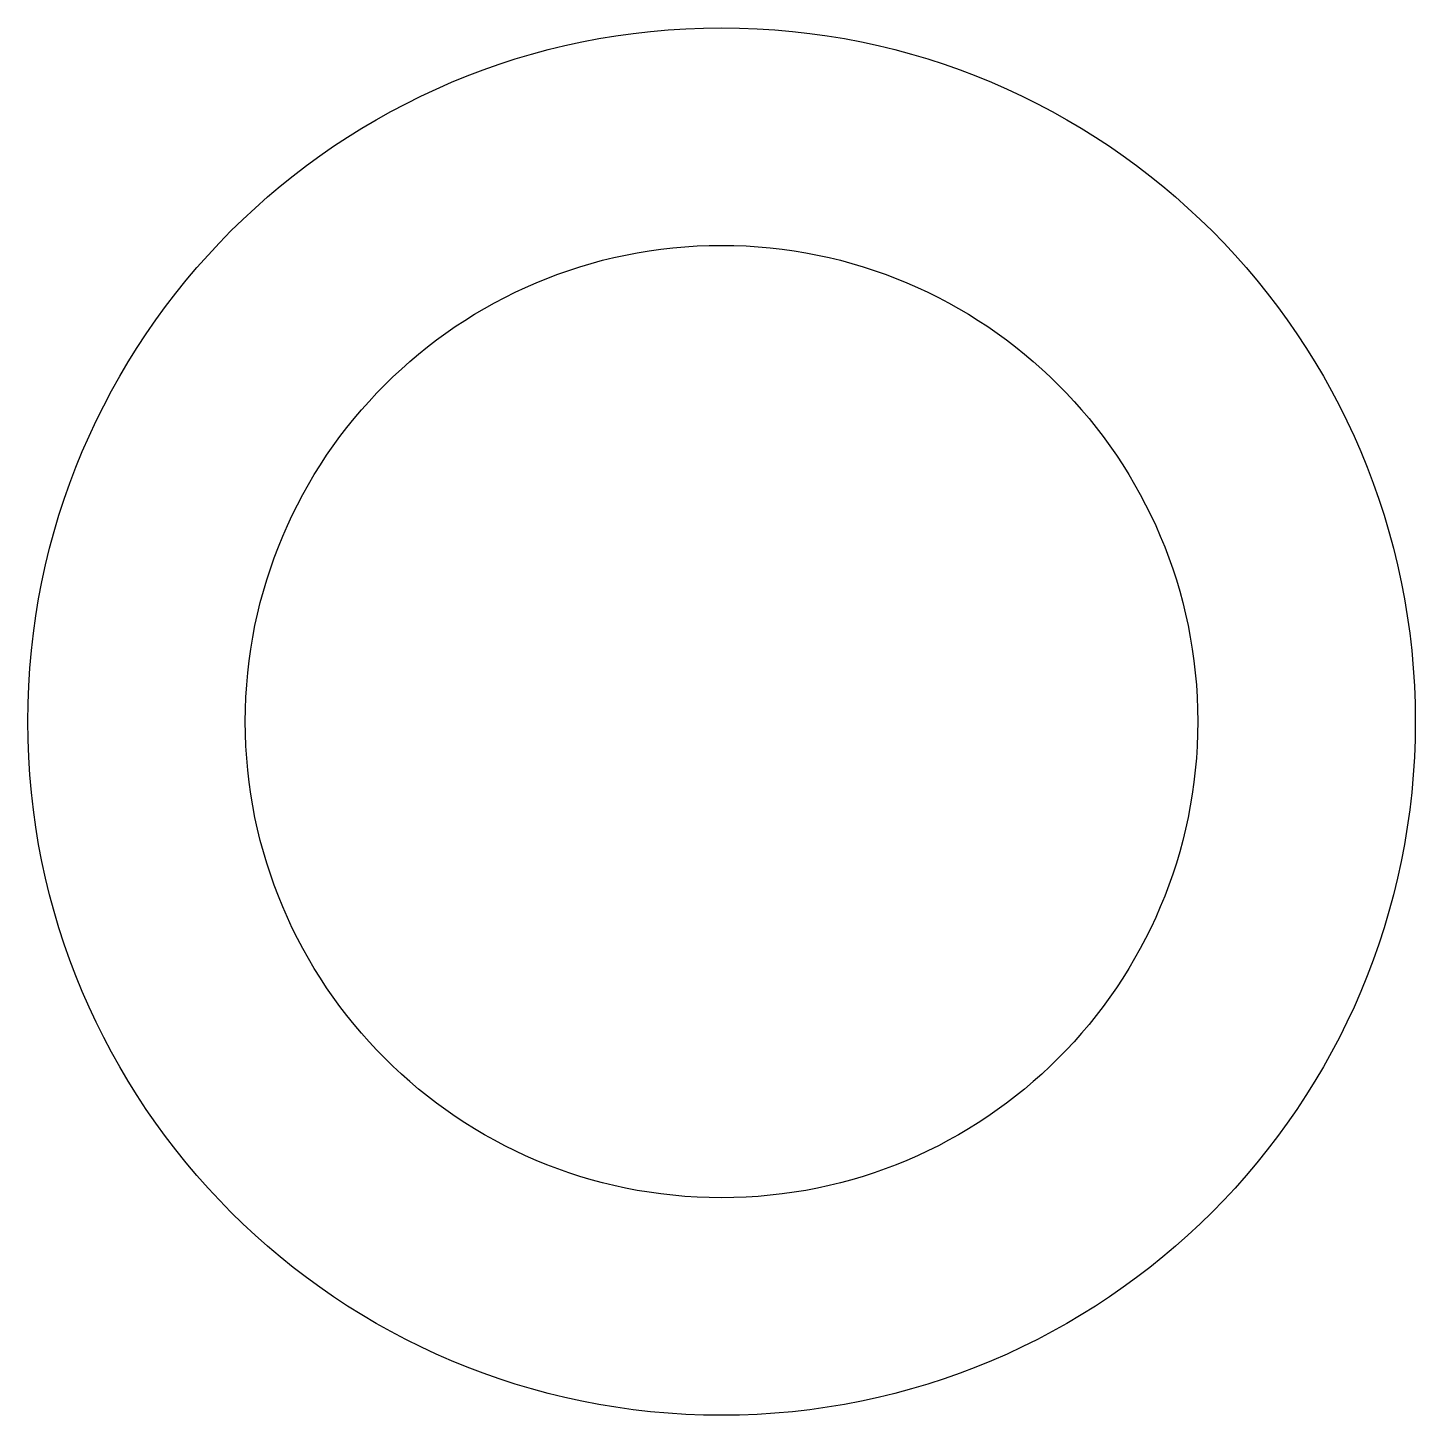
# Model space of a CAD drawing. Extents: x -639 to -627.2, y 81.2 to 93.
import ezdxf

# ---------------------------------------------------------------- set-up
doc = ezdxf.new("R2010")
doc.units = 0
doc.layers.get('0').update_dxf_attribs({"linetype": 'CONTINUOUS'})

msp = doc.modelspace()

# ---------------------------------------------------------------- linework, layer by layer
at = {"linetype": 'CONTINUOUS'}
for radius in [5.9, 4.05]:
    msp.add_circle((-633.12, 87.066), radius, dxfattribs=at)

doc.saveas('drawing.dxf')
